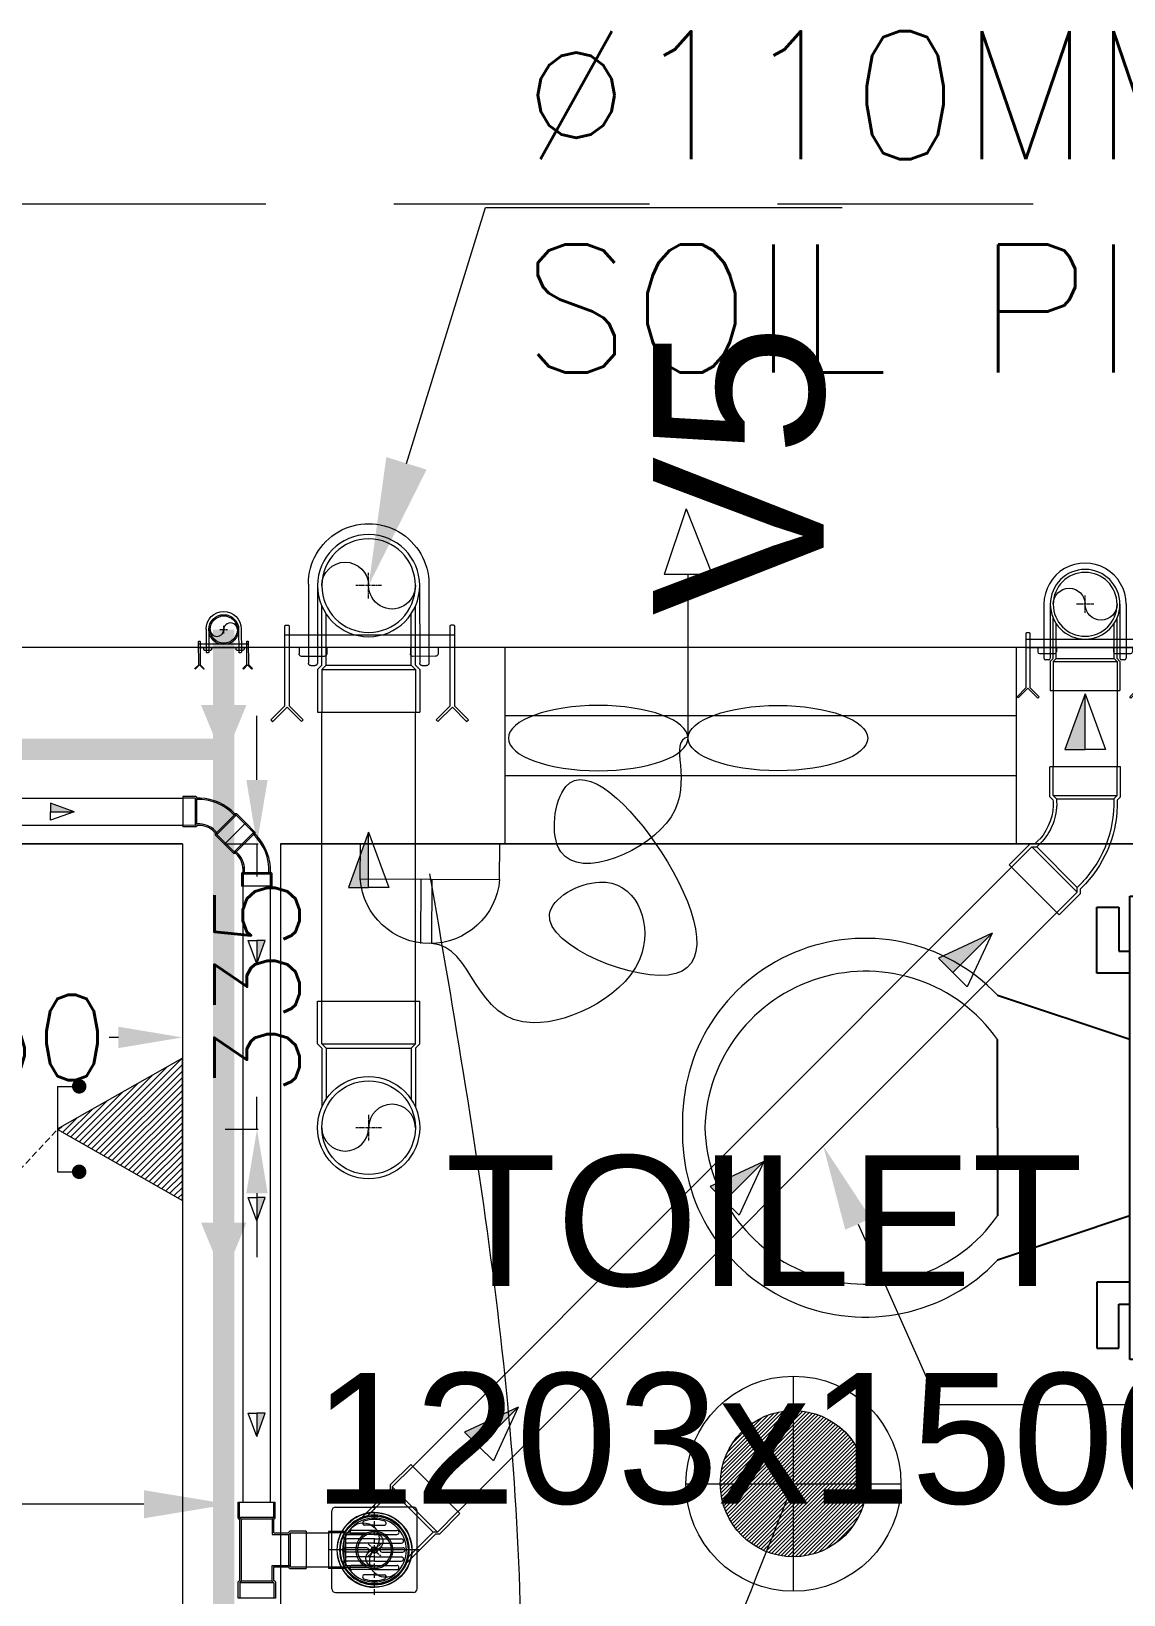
# Model space of a CAD drawing. Extents: x 3505867 to 4040009, y -660366 to -590408.
# Drawn here: x 3530514 to 3531795, y -597403 to -595571 of the extents above; entities that cross this region are included whole.
import ezdxf
from ezdxf import colors
from ezdxf.entities.mleader import LeaderData, LeaderLine
from ezdxf.math import Vec2, Vec3

# ---------------------------------------------------------------- set-up
doc = ezdxf.new("R2010")
doc.units = 0
doc.header["$LTSCALE"] = 6
doc.header["$MEASUREMENT"] = 0
for name, pattern in [('1', [0]), ('AI9-LType1', [1.875, 1.25, -0.625]), ('CENTER2', [1.125, 0.75, -0.125, 0.125, -0.125]), ('DASHED2', [0.375, 0.25, -0.125]), ('HIDDEN', [0.375, 0.25, -0.125])]:
    doc.linetypes.add(name, pattern=pattern)
doc.layers.get('0').update_dxf_attribs({"linetype": 'CONTINUOUS', "lineweight": 0})
doc.layers.get('Defpoints').update_dxf_attribs({"linetype": 'CONTINUOUS', "lineweight": 0})
for name, color, linetype, lineweight in [('22-FTfix', 8, 'CONTINUOUS', 0), ('Chajja', 7, 'CONTINUOUS', 0), ('DIM', 7, 'CONTINUOUS', 0), ('ELE- DBS', 1, 'CONTINUOUS', 0), ('ELE-12W LED', 1, 'CONTINUOUS', 0), ('ELE-CABLE TRAY', 31, 'CONTINUOUS', 0), ('ELE-EXHAUST FAN', 10, 'CONTINUOUS', 0), ('ELE-TEL POINT', 4, 'CONTINUOUS', 0), ('ELE. DB', 1, 'CONTINUOUS', 0), ('JOINERY', 7, 'CONTINUOUS', 0), ('LV.CC CEMARA', 66, 'CONTINUOUS', 0), ('PHE-SP', 1, 'CONTINUOUS', 0), ('phe-text', 1, 'CONTINUOUS', 0), ('PL- WASTE PIPE', 6, 'CONTINUOUS', 0), ('PL-CLAMP', 211, 'CONTINUOUS', 0), ('PL-RA WATER SUPPLY PIPE', 100, 'CONTINUOUS', 0), ('PL-SOFT  WATER SUPPLY PIPE', 162, 'CONTINUOUS', 0), ('PL-SOIL PIPE', 1, 'CONTINUOUS', 0), ('PL-WATER PIPE CLAMP', 6, 'CONTINUOUS', 0), ('PL-WATER PIPING', 1, 'CONTINUOUS', 0), ('WALL', 10, 'CONTINUOUS', 0), ('Window', 161, 'CONTINUOUS', 0)]:
    doc.layers.add(name, color=color, linetype=linetype, lineweight=lineweight)
doc.layers.add('CFT_LOOPING', color=7, linetype='1', lineweight=0, true_color=0xd6d600)
doc.layers.add('ELE-LIGHTING WIRING', color=7, linetype='CONTINUOUS', lineweight=0, true_color=0x63d7b6)
doc.styles.add('ARIAL', font='arial.ttf')
doc.styles.add('ROMANS', font='romans.shx')
doc.styles.get("Standard").update_dxf_attribs({"font": 'SIMPLEX'})
doc.dimstyles.new('AEPL1', dxfattribs={"dimtxt": 100, "dimasz": 75, "dimexe": 1.25, "dimexo": 50, "dimtad": 0, "dimdec": 0, "dimtxsty": 'ROMANS', "dimcen": 2.5, "dimclrd": 7, "dimclre": 7, "dimadec": 0, "dimazin": 0, "dimtfac": 1, "dimtdec": 0, "dimtmove": 0, "dimatfit": 3, "dimfxl": 1, "dimlwd": 0, "dimlwe": 0, "dimarcsym": 0})

# ---------------------------------------------------------------- blocks, each defined once
blk = doc.blocks.new('rhej')
at = {"color": 8, "lineweight": 25}
for p, q in [((310.4, 279.4), (310.4, -263.7)), ((517.3, 279.4), (310.4, 279.4)), ((517.3, 7.8), (517.3, 279.4)), ((271.6, 188.9), (271.6, 266.4)), ((271.6, 266.4), (297.5, 266.4)), ((297.5, 266.4), (297.5, 214.7)), ((465.6, 253.5), (362.2, 253.5)), ((336.3, 227.7), (336.3, 7.8)), ((491.5, 7.8), (491.5, 227.7)), ((297.5, 214.7), (310.4, 214.7)), ((310.4, 188.9), (271.6, 188.9)), ((310.4, 111.3), (155.3, 163)), ((155.3, 7.8), (155.3, 111.3)), ((155.3, 7.8), (155.3, -95.6)), ((336.3, -212), (336.3, 7.8)), ((491.5, 7.8), (491.5, -212)), ((517.3, -263.7), (517.3, 7.8)), ((310.4, -95.6), (155.3, -147.3)), ((271.6, -173.2), (271.6, -250.8)), ((310.4, -173.2), (271.6, -173.2)), ((297.5, -250.8), (297.5, -199.1)), ((297.5, -199.1), (310.4, -199.1)), ((465.6, -237.9), (362.2, -237.9)), ((271.6, -250.8), (297.5, -250.8)), ((310.4, -263.7), (517.3, -263.7))]:
    blk.add_line(p, q, dxfattribs=at)
at = {"color": 8, "extrusion": (0, 0, -1)}
for centre, major_axis, start_param, end_param in [((0, 15.7), (151.4, -151.4), 2.319632, 4.738539), ((358.9, 230.9), (-16.2, -16.2), 0.643501, 2.498091), ((468.8, 230.9), (16.2, -16.2), 3.785094, 5.639684), ((0.9, 2.3), (-133.6, -133.6), 0.814663, 3.31238), ((0, 0), (-151.4, -151.4), 4.686239, 7.105146), ((0.9, 13.4), (-133.6, -133.6), 4.541602, 7.039318), ((358.9, -215.2), (-16.2, -16.2), -0.927295, 0.927295), ((468.8, -215.2), (16.2, -16.2), 5.35589, 7.21048)]:
    blk.add_ellipse(centre, major_axis=major_axis, ratio=1, start_param=start_param, end_param=end_param, dxfattribs=at)
blk = doc.blocks.new('CIVIL IVF')
at = {"layer": 'Chajja', "color": 8, "linetype": 'HIDDEN', "ltscale": 200}
blk.add_line((-15555, 18165.2), (-10010, 18165.2), dxfattribs=at)
at = {"layer": 'WALL', "color": 8, "linetype": 'ByBlock'}
for p, q in [((-10010, 17645.2), (-15555, 17645.2)), ((-13102.8, 17415.2), (-15555, 17415.2)), ((-13102.8, 17415.2), (-13102.8, 15087.7)), ((-12987.8, 17415.2), (-12987.8, 15915.2))]:
    blk.add_line(p, q, dxfattribs=at)
at = {"layer": 'WALL', "color": 8, "lineweight": 0}
blk.add_line((-11784.8, 17415.2), (-12987.8, 17415.2), dxfattribs=at)
at = {"layer": 'WALL', "color": 8, "linetype": 'ByBlock'}
for points in [[(-16817.6, 17415.2), (-13102.8, 17415.2)], [(-12987.8, 17415.2), (-11784.8, 17415.2)]]:
    blk.add_lwpolyline(points, dxfattribs=at)
at = {"layer": 'Window', "color": 8, "linetype": 'Continuous'}
for points in [[(-12124.7, 17415.2), (-12124.7, 17645.2), (-12724.7, 17645.2), (-12724.7, 17415.2)], [(-12124.7, 17495.2), (-12124.7, 17565.2), (-12724.7, 17565.2), (-12724.7, 17495.2)]]:
    blk.add_lwpolyline(points, close=True, dxfattribs=at)
at = {"layer": 'WALL', "color": 8, "linetype": 'ByBlock', "xscale": -1, "rotation": 180}
blk.add_blockref('rhej', (-12302.2, 17090.3), dxfattribs=at)
at = {"layer": 'DIM', "color": 8, "insert": (-12420.6, 16844.8), "char_height": 153, "width": 1626.956, "attachment_point": 5, "style": 'ARIAL'}
blk.add_mtext('TOILET\\P1203x1500', dxfattribs=at)
at = {"layer": 'JOINERY', "color": 8, "style": 'ARIAL', "width": 1}
blk.add_text('V5', height=200, rotation=90, dxfattribs=at).set_placement((-12350.9, 17682.8))
blk = doc.blocks.new('*D461')
at = {"layer": 'Defpoints', "color": 0, "linetype": 'ByBlock', "transparency": 16777216}
for p in [(20271.8, 17180), (20702.2, 17180), (20702.2, 16953.1)]:
    blk.add_point(p, dxfattribs=at)
at = {"layer": 'ELE-CABLE TRAY', "color": 7, "linetype": 'ByBlock', "lineweight": 0, "transparency": 16777216}
for p, q in [((20271.8, 17130), (20271.8, 16951.8)), ((20702.2, 17130), (20702.2, 16951.8)), ((20346.8, 16953.1), (20357.8, 16953.1)), ((20627.2, 16953.1), (20616.2, 16953.1))]:
    blk.add_line(p, q, dxfattribs=at)
at = {"layer": 'ELE-CABLE TRAY', "color": 7, "linetype": 'ByBlock', "transparency": 16777216}
for points in [[(20346.8, 16965.6), (20346.8, 16940.6), (20271.8, 16953.1)], [(20627.2, 16940.6), (20627.2, 16965.6), (20702.2, 16953.1)]]:
    blk.add_solid(points, dxfattribs=at)
at = {"layer": 'ELE-CABLE TRAY', "color": 0, "linetype": 'ByBlock', "transparency": 16777216, "insert": (20487, 16953.1), "char_height": 100, "attachment_point": 5, "style": 'ROMANS'}
blk.add_mtext('430', dxfattribs=at)
blk = doc.blocks.new('clamp')
at = {"layer": 'PL-CLAMP'}
for p, q in [((156.2, 205.8), (161.2, 205.8)), ((163.2, 185.7), (163.2, 203.8)), ((105.4, 198.4), (168.6, 198.4)), ((105.4, 191.1), (168.6, 191.1)), ((170.6, 196.4), (170.6, 193.1)), ((156.2, 183.7), (161.2, 183.7)), ((156.2, 116.8), (161.2, 116.8)), ((163.2, 96.7), (163.2, 114.8)), ((105.4, 109.4), (168.6, 109.4)), ((105.4, 102), (168.6, 102)), ((170.6, 107.4), (170.6, 104)), ((156.2, 94.7), (161.2, 94.7))]:
    blk.add_line(p, q, dxfattribs=at)
for points in [[(138.4, 216.5, -0.414214), (139.4, 217.5), (203.1, 217.5), (214, 228.4), (215.4, 227), (203.9, 215.5), (215.3, 204), (213.9, 202.6), (203, 213.5), (139.4, 213.5, -0.414214), (138.4, 214.5), (138.4, 216.5)], [(138.4, 84.3, -0.414214), (139.4, 85.3), (203.1, 85.3), (214, 96.3), (215.4, 94.9), (203.9, 83.3), (215.3, 71.9), (213.9, 70.5), (203, 81.3), (139.4, 81.3, -0.414214), (138.4, 82.3), (138.4, 84.3)]]:
    blk.add_lwpolyline(points, format="xyb", dxfattribs=at)
for points in [[(146.2, 81.3), (146.2, 217.5)], [(156.2, 81.3), (156.2, 217.5)]]:
    blk.add_lwpolyline(points, dxfattribs=at)
for centre, radius, start, end in [((161.2, 203.8), 2, 0, 90), ((105.4, 150.2), 48.2, 90, 270), ((168.6, 196.4), 2, 0, 90), ((168.6, 193.1), 2, 270, 0), ((161.2, 185.7), 2, 270, 0), ((161.2, 114.8), 2, 0, 90), ((168.6, 107.4), 2, 0, 90), ((168.6, 104), 2, 270, 0), ((161.2, 96.7), 2, 270, 0)]:
    blk.add_arc(centre, radius, start, end, dxfattribs=at)
blk = doc.blocks.new('RISER UP 100')
at = {"color": 0, "linetype": 'Continuous'}
for p, q in [((-98.5, 60), (-148.5, 60)), ((-148.5, -60), (-148.5, 60)), ((-98.5, 60), (-93.5, 55)), ((-93.5, 55), (-24, 55)), ((-98.5, -60), (-93.5, -55)), ((-93.5, -55), (-24, -55)), ((-98.5, -60), (-148.5, -60))]:
    blk.add_line(p, q, dxfattribs=at)
at = {"color": 8, "linetype": 'Continuous', "lineweight": 0, "ltscale": 0.005}
for p, q in [((-98.5, 55), (-148.5, 55)), ((-98.5, -55), (-98.5, 55)), ((-98.5, 55), (-93.5, 50)), ((-93.5, -50), (-93.5, 50)), ((-93.5, 50), (-33.2, 50)), ((-98.5, -55), (-148.5, -55)), ((-98.5, -55), (-93.5, -50)), ((-93.5, -50), (-33.2, -50))]:
    blk.add_line(p, q, dxfattribs=at)
at = {"color": 8, "linetype": 'CENTER2', "lineweight": 0}
for p, q in [((-15, 0), (15, 0)), ((0, 15), (0, -15))]:
    blk.add_line(p, q, dxfattribs=at)
at = {"color": 0, "linetype": 'Continuous'}
blk.add_circle((0, 0), 60, dxfattribs=at)
at = {"color": 8, "linetype": 'Continuous', "lineweight": 0, "ltscale": 0.005}
blk.add_circle((0, 0), 55, dxfattribs=at)
at = {"color": 8, "linetype": 'Continuous', "lineweight": 0}
for centre, start, end in [((0, 27.5), 90, 270), ((0, -27.5), 270, 90)]:
    blk.add_arc(centre, 27.5, start, end, dxfattribs=at)
blk = doc.blocks.new('A$C0B1B3CFA')
at = {"layer": 'PHE-SP'}
h = blk.add_hatch(color=7, dxfattribs=at)
h.dxf.hatch_style = 1
h.paths.add_polyline_path([(-0.0495, 0.0226), (-0.0495, 0), (0.0124, 0)])
at = {"layer": 'PHE-SP', "color": 7}
for points in [[(-0.0495, 0), (0.0124, 0), (-0.0495, 0.0226), (-0.0495, 0)], [(-0.0495, 0), (0.0124, 0), (-0.0495, -0.0226), (-0.0495, 0)]]:
    blk.add_lwpolyline(points, dxfattribs=at)
blk = doc.blocks.new('Z$W@#3BD47561')
at = {"layer": 'PHE-SP', "xscale": 49.00933755098914, "yscale": 49.00933755098914, "zscale": 49.00933755098914, "rotation": 270}
blk.add_blockref('A$C0B1B3CFA', (0, 0), dxfattribs=at)
blk = doc.blocks.new('Z$W@#4AA511D8')
at = {"layer": 'phe-text', "linetype": 'ByBlock', "lineweight": -2, "ltscale": 0.5, "xscale": 0.0244727334018079, "yscale": 0.0244727334018079, "zscale": 0.0244727334018079, "rotation": 270}
blk.add_blockref('Z$W@#3BD47561', (0.0148, 0), dxfattribs=at)
blk = doc.blocks.new('A$C525867A1')
at = {"layer": '22-FTfix', "color": 1, "lineweight": 0}
for p, q in [((-3.7, 76.6), (-40.1, 40.1)), ((76.4, 3.7), (3.3, 76.6)), ((42, 42.1), (-42, -42.1)), ((-76.6, 3.5), (-40.1, 40.1)), ((-3.5, -76.4), (-76.6, -3.4)), ((76.4, -3.3), (39.9, -39.8)), ((3.4, -76.4), (39.9, -39.8))]:
    blk.add_line(p, q, dxfattribs=at)
at = {"layer": '22-FTfix', "color": 1, "linetype": 'AI9-LType1', "lineweight": 0}
blk.add_line((42, -41.9), (-42.2, 42.1), dxfattribs=at)
at = {"layer": '22-FTfix', "color": 3, "lineweight": 0}
for p, q in [((-23.3, 23.2), (-32.4, 14)), ((-23.3, 23.2), (-14.1, 32.4)), ((-18.4, 18.3), (2.7, 39.5)), ((-14.5, 14.5), (6.6, 35.7)), ((-10.4, 10.4), (15, 35.8)), ((-6.5, 6.5), (18.9, 32)), ((5.2, 9.3), (24.6, 28.7)), ((9.2, 5.2), (28.6, 24.6)), ((-18.4, 18.3), (-39.5, -2.8)), ((-10.4, 10.4), (-35.8, -15.1)), ((-14.5, 14.5), (-35.7, -6.6)), ((-6.5, 6.5), (-31.9, -18.9)), ((-1.9, 1.2), (-1.5, 1.5)), ((-1.4, 0.7), (-1.9, 1.2)), ((-1.2, 1.9), (-1.5, 1.5)), ((-0.7, 1.4), (-1.2, 1.9)), ((1.2, 1.9), (0.7, 1.4)), ((1.9, 1.2), (1.2, 1.9)), ((1.9, 1.2), (1.4, 0.7)), ((6.5, -6.5), (31.9, 18.9)), ((10.4, -10.4), (35.8, 15.1)), ((14.5, -14.5), (35.7, 6.6)), ((18.4, -18.3), (39.5, 2.8)), ((-9.2, -5.2), (-28.6, -24.6)), ((-5.2, -9.3), (-24.6, -28.7)), ((6.5, -6.5), (-18.9, -32)), ((10.4, -10.4), (-15, -35.8)), ((14.5, -14.5), (-6.6, -35.7)), ((18.4, -18.3), (-2.7, -39.5)), ((-1.9, -1.2), (-1.4, -0.7)), ((-1.2, -1.9), (-1.9, -1.2)), ((-1.2, -1.9), (-0.7, -1.4)), ((1.2, -1.9), (0.7, -1.4)), ((1.2, -1.9), (1.5, -1.5)), ((1.9, -1.2), (1.4, -0.7)), ((1.9, -1.2), (1.5, -1.5)), ((23.3, -23.2), (32.4, -14)), ((23.3, -23.2), (14.1, -32.4))]:
    blk.add_line(p, q, dxfattribs=at)
at = {"layer": '22-FTfix', "color": 1, "lineweight": 0}
blk.add_circle((-0.1, 0.1), 49.4, dxfattribs=at)
at = {"layer": '22-FTfix', "color": 3, "lineweight": 0}
for centre, radius in [((0, 0), 45.2), ((-0.1, -0.1), 44.9), ((0, 0), 4.18), ((0, 0), 3.93)]:
    blk.add_circle(centre, radius, dxfattribs=at)
at = {"layer": '22-FTfix', "color": 1, "lineweight": 0}
for points in [[(3.3, 76.6), (1.4, 78.5), (-1.8, 78.5), (-3.7, 76.6)], [(-76.6, 3.5), (-78.5, 1.6), (-78.5, -1.5), (-76.6, -3.4)], [(76.4, -3.3), (78.3, -1.4), (78.3, 1.8), (76.4, 3.7)], [(-3.5, -76.4), (-1.6, -78.3), (1.5, -78.3), (3.4, -76.4)]]:
    blk.add_open_spline(points, degree=3, dxfattribs=at)
for points in [[(-35.3, 35.2), (-15.9, 54.6), (15.5, 54.6), (35, 35.3), (54.4, 15.9), (54.4, -15.6), (35, -35)], [(-35.3, 35.2), (-54.6, 15.8), (-54.6, -15.7), (-35.2, -35), (-15.8, -54.4), (15.7, -54.4), (35, -35)]]:
    blk.add_open_spline(points, degree=3, knots=[0, 0, 0, 0, 1, 1, 1, 2, 2, 2, 2], dxfattribs=at)
at = {"layer": '22-FTfix', "color": 3, "lineweight": 0}
for points in [[(-28.7, 28.6), (-32, 25.3), (-34.8, 21.4), (-36.8, 17.1)], [(-17.2, 36.7), (-21.4, 34.7), (-25.3, 32), (-28.7, 28.6)], [(-1.4, -0.7), (-1, -0.3), (-1, 0.3), (-1.4, 0.7)], [(-0.7, 1.4), (-0.3, 1), (0.3, 1), (0.7, 1.4)], [(1.4, 0.7), (1, 0.3), (1, -0.3), (1.4, -0.7)], [(0.7, -1.4), (0.3, -1), (-0.3, -1), (-0.7, -1.4)], [(28.7, -28.6), (32, -25.3), (34.8, -21.4), (36.8, -17.1)], [(17.2, -36.7), (21.4, -34.7), (25.3, -32), (28.7, -28.6)]]:
    blk.add_open_spline(points, degree=3, dxfattribs=at)
for points in [[(-14.1, 32.4), (-13, 33.4), (-13, 35.2), (-14.1, 36.2), (-14.9, 37), (-16.1, 37.2), (-17.2, 36.7)], [(6.6, 35.7), (7.6, 36.7), (7.6, 38.5), (6.6, 39.5), (5.5, 40.6), (3.8, 40.6), (2.7, 39.5)], [(18.9, 32), (19.9, 33), (19.9, 34.8), (18.9, 35.8), (17.8, 36.9), (16.1, 36.9), (15, 35.8)], [(28.6, 24.6), (29.7, 25.7), (29.7, 27.6), (28.6, 28.7), (27.5, 29.8), (25.7, 29.8), (24.6, 28.7)], [(-36.8, 17.1), (-37.4, 15.7), (-36.8, 14.1), (-35.5, 13.5), (-34.4, 13), (-33.2, 13.2), (-32.4, 14)], [(5.2, 9.3), (4.1, 8.1), (4.1, 6.3), (5.2, 5.2), (6.3, 4.1), (8.1, 4.1), (9.2, 5.2)], [(35.8, 15.1), (36.8, 16.2), (36.8, 17.9), (35.8, 18.9), (34.7, 20), (33, 20), (31.9, 18.9)], [(39.5, 2.8), (40.6, 3.9), (40.5, 5.6), (39.5, 6.6), (38.4, 7.7), (36.7, 7.7), (35.7, 6.6)], [(-39.5, -2.8), (-40.6, -3.9), (-40.5, -5.6), (-39.5, -6.6), (-38.4, -7.7), (-36.7, -7.7), (-35.7, -6.6)], [(-35.8, -15.1), (-36.8, -16.2), (-36.8, -17.9), (-35.8, -18.9), (-34.7, -20), (-33, -20), (-31.9, -18.9)], [(-5.2, -9.3), (-4.1, -8.1), (-4.1, -6.3), (-5.2, -5.2), (-6.3, -4.1), (-8.1, -4.1), (-9.2, -5.2)], [(36.8, -17.1), (37.4, -15.7), (36.8, -14.1), (35.5, -13.5), (34.4, -13), (33.2, -13.2), (32.4, -14)], [(-28.6, -24.6), (-29.7, -25.7), (-29.7, -27.6), (-28.6, -28.7), (-27.5, -29.8), (-25.7, -29.8), (-24.6, -28.7)], [(-18.9, -32), (-19.9, -33), (-19.9, -34.8), (-18.9, -35.8), (-17.8, -36.9), (-16.1, -36.9), (-15, -35.8)], [(-6.6, -35.7), (-7.6, -36.7), (-7.6, -38.4), (-6.6, -39.5), (-5.5, -40.6), (-3.8, -40.6), (-2.7, -39.5)], [(14.1, -32.4), (13, -33.4), (13, -35.1), (14.1, -36.2), (14.9, -37), (16.1, -37.2), (17.2, -36.7)]]:
    blk.add_open_spline(points, degree=3, knots=[0, 0, 0, 0, 1, 1, 1, 2, 2, 2, 2], dxfattribs=at)
blk = doc.blocks.new('G$C6D3250BF')
at = {"layer": 'PL- WASTE PIPE', "linetype": 'ByBlock', "ltscale": 5, "xscale": -0.08841918452952499, "yscale": 0.08841918454157253, "zscale": 0.08841918448567115, "rotation": 225.0593839872961}
blk.add_blockref('A$C525867A1', (0, 0), dxfattribs=at)
blk = doc.blocks.new('100 ELBOW')
at = {"color": 0, "linetype": 'Continuous'}
for p, q in [((72.2, 60.9), (66.6, 55.2)), ((72.2, 60.9), (123.7, 60.9)), ((123.7, 60.9), (123.7, -60.9)), ((-77.3, 0.5), (-85.9, -8)), ((-94.1, -8), (-130.6, -44.4)), ((-94.1, -8), (-85.9, -8)), ((-130.6, -44.4), (-44.4, -130.6)), ((-0.4, -78.2), (-8, -85.8)), ((72.2, -60.9), (66.4, -55.1)), ((72.2, -60.9), (123.7, -60.9)), ((-8, -94.1), (-44.4, -130.6)), ((-8, -94.1), (-8, -85.8))]:
    blk.add_line(p, q, dxfattribs=at)
at = {"color": 8, "linetype": 'Continuous', "lineweight": 0, "ltscale": 0.005}
for p, q in [((74.6, 55), (68.9, 49.3)), ((74.6, -55), (74.6, 55)), ((74.6, 55), (123.7, 55)), ((68.7, -49.1), (68.7, 49.1)), ((-91.7, -13.9), (-126.4, -48.6)), ((-91.7, -13.9), (-13.9, -91.7)), ((-91.7, -13.9), (-83.3, -13.9)), ((-83.4, -13.9), (-13.9, -83.3)), ((74.6, -55), (68.9, -49.3)), ((-4.5, -73.9), (-13.9, -83.3)), ((74.6, -55), (123.7, -55)), ((-13.9, -91.7), (-48.6, -126.4)), ((-13.9, -91.7), (-13.9, -83.3))]:
    blk.add_line(p, q, dxfattribs=at)
at = {"color": 8, "linetype": 'Continuous', "ltscale": 0.005}
blk.add_line((-72.3, -2.8), (-73.3, -3.7), dxfattribs=at)
at = {"color": 0, "linetype": 'Continuous'}
for centre, radius, start, end in [((61.6, -148.2), 203.5, 88.5977, 133.0508), ((60.9, -147.1), 92.3, 86.6643, 131.6643)]:
    blk.add_arc(centre, radius, start, end, dxfattribs=at)
at = {"color": 8, "linetype": 'Continuous', "lineweight": 0, "ltscale": 0.005}
for centre, radius, start, end in [((61.5, -148.1), 197.5, 87.8618, 137.18), ((60.9, -147.1), 98.2, 85.3383, 131.766)]:
    blk.add_arc(centre, radius, start, end, dxfattribs=at)
blk = doc.blocks.new('WATER PIPE CLAMP')
at = {"layer": 'PL-CLAMP'}
for p, q in [((-61.4, 87.2), (-62.5, 86.1)), ((-62.5, 86.1), (-54, 77.6)), ((-52.5, 78.2), (-61.4, 87.2)), ((-54, 77.6), (-54, 27.7)), ((-43.4, 87.3), (-52.5, 78.2)), ((-50.9, 77.6), (-42.3, 86.2)), ((-50.9, 27.7), (-50.9, 77.6)), ((-42.3, 86.2), (-43.4, 87.3)), ((42.1, 87.2), (41, 86.1)), ((41, 86.1), (49.5, 77.6)), ((51.1, 78.3), (42.1, 87.2)), ((49.5, 77.6), (49.6, 27.8)), ((60.2, 87.4), (51.1, 78.3)), ((52.7, 77.6), (61.3, 86.2)), ((52.7, 27.8), (52.7, 77.6)), ((61.3, 86.2), (60.2, 87.4)), ((-54, 40.9), (52.7, 41)), ((-43.6, 40.9), (-43.6, 44.8)), ((-42, 46.4), (-27.8, 46.4)), ((-37.8, 1.1), (-37.8, 50.6)), ((-33.6, 52.2), (-36.2, 52.2)), ((-32, 1.1), (-32, 50.6)), ((-26.2, 40.9), (-26.3, 44.8)), ((26.2, 41), (26.2, 44.8)), ((27.8, 46.4), (41.9, 46.4)), ((32, 1.1), (32, 50.6)), ((36.2, 52.2), (33.5, 52.2)), ((37.8, 1.1), (37.7, 50.6)), ((43.5, 41), (43.5, 44.8)), ((-54, 33.1), (52.7, 33.1)), ((-53.2, 27), (-51.7, 27)), ((50.3, 27), (51.9, 27))]:
    blk.add_line(p, q, dxfattribs=at)
for centre, radius, start, end in [((-42, 44.8), 1.57, 90.025, 180.025), ((-36.2, 50.6), 1.57, 90.025, 180.025), ((-33.6, 50.6), 1.57, 0.025, 90.025), ((-27.8, 44.8), 1.57, 0.025, 90.025), ((27.8, 44.8), 1.57, 90.025, 180.025), ((33.5, 50.6), 1.57, 90.025, 180.025), ((36.2, 50.6), 1.57, 0.025, 90.025), ((41.9, 44.8), 1.57, 0.025, 90.025), ((-53.2, 27.7), 0.784, 180.024, 270.024), ((-51.7, 27.7), 0.784, 270.024, 0.024), ((0, 1.1), 37.8, 180.025, 0.025), ((50.3, 27.8), 0.784, 180.024, 270.024), ((51.9, 27.8), 0.784, 270.024, 0.024)]:
    blk.add_arc(centre, radius, start, end, dxfattribs=at)
blk = doc.blocks.new('1234WE12')
at = {"layer": 'PL-SOFT  WATER SUPPLY PIPE', "color": 8, "linetype": 'CENTER2', "lineweight": 0}
for p, q in [((4.4, 0), (-4.4, 0)), ((0, 4.4), (0, -4.3))]:
    blk.add_line(p, q, dxfattribs=at)
at = {"layer": 'PL-SOFT  WATER SUPPLY PIPE', "color": 3, "linetype": 'Continuous'}
blk.add_circle((0, 0), 17.5, dxfattribs=at)
at = {"layer": 'PL-SOFT  WATER SUPPLY PIPE', "color": 8, "linetype": 'Continuous', "lineweight": 0, "ltscale": 0.005}
blk.add_circle((0, 0), 16, dxfattribs=at)
at = {"layer": 'PL-SOFT  WATER SUPPLY PIPE', "color": 8, "linetype": 'Continuous', "lineweight": 0}
for centre, start, end in [((-8, 0), 180.1383, 0.1383), ((8, 0), 0.1383, 180.1383)]:
    blk.add_arc(centre, 8, start, end, dxfattribs=at)
blk = doc.blocks.new('waste pipe')
at = {"color": 8, "linetype": 'Continuous', "lineweight": 0, "ltscale": 0.005}
for p, q in [((350735.38, 98259), (350735.38, 98260.37)), ((350738.38, 98259.01), (350738.38, 98260.37)), ((350738.38, 98259.01), (350735.38, 98259)), ((350735.38, 98259), (350735.52, 98258.87)), ((350738.38, 98259.01), (350738.25, 98258.87)), ((350738.25, 98258.87), (350735.52, 98258.87)), ((350735.53, 98257.4), (350735.52, 98258.87)), ((350738.25, 98257.4), (350738.25, 98258.87)), ((350734.03, 98257.53), (350732.67, 98257.53)), ((350734.03, 98257.53), (350734.17, 98257.4)), ((350734.03, 98257.53), (350734.03, 98254.53)), ((350734.17, 98257.4), (350735.53, 98257.4)), ((350734.17, 98257.4), (350734.17, 98254.67)), ((350739.62, 98257.4), (350738.25, 98257.4)), ((350739.76, 98257.54), (350739.62, 98257.4)), ((350739.62, 98257.4), (350739.62, 98254.68)), ((350739.76, 98257.54), (350739.76, 98254.54)), ((350739.76, 98257.54), (350741.12, 98257.54)), ((350734.03, 98254.53), (350732.67, 98254.53)), ((350734.03, 98254.53), (350734.17, 98254.67)), ((350734.17, 98254.67), (350739.62, 98254.68)), ((350739.76, 98254.54), (350739.62, 98254.68)), ((350739.76, 98254.54), (350741.12, 98254.54))]:
    blk.add_line(p, q, dxfattribs=at)
at = {"layer": 'PL- WASTE PIPE', "color": 4, "linetype": 'ByBlock', "ltscale": 5}
for p, q in [((350735.24, 98260.37), (350738.52, 98260.37)), ((350735.24, 98260.37), (350735.24, 98258.95)), ((350738.52, 98258.95), (350738.52, 98260.37)), ((350735.24, 98258.95), (350735.39, 98258.81)), ((350738.52, 98258.95), (350738.38, 98258.82)), ((350732.67, 98254.4), (350732.67, 98257.67)), ((350734.09, 98257.67), (350732.67, 98257.67)), ((350734.09, 98257.67), (350734.22, 98257.53)), ((350735.39, 98257.53), (350735.39, 98258.81)), ((350738.38, 98257.54), (350738.38, 98258.82)), ((350739.7, 98257.68), (350739.56, 98257.54)), ((350739.7, 98257.68), (350741.12, 98257.68)), ((350741.12, 98257.68), (350741.12, 98254.41)), ((350735.39, 98257.53), (350734.22, 98257.53)), ((350739.56, 98257.54), (350738.38, 98257.54)), ((350734.09, 98254.4), (350732.67, 98254.4)), ((350734.09, 98254.4), (350734.23, 98254.53)), ((350734.23, 98254.53), (350739.58, 98254.53)), ((350739.7, 98254.41), (350739.58, 98254.53)), ((350741.12, 98254.41), (350739.7, 98254.41))]:
    blk.add_line(p, q, dxfattribs=at)
blk = doc.blocks.new('18W LED')
at = {"layer": 'ELE-12W LED'}
h = blk.add_hatch(dxfattribs=at)
h.set_pattern_fill('ANSI31', color=252)
h.set_pattern_definition([(45, (-1135553.9097, 459369.4158), (-2.24506403, 2.24506403), [])])
edge = h.paths.add_edge_path()
edge.add_arc((0, 0), 85.7, 0, 360)
at = {"layer": 'ELE-12W LED', "color": 1}
for p, q in [((0, -126.1), (0, 126.1)), ((-126.1, 0), (126.1, 0))]:
    blk.add_line(p, q, dxfattribs=at)
for radius in [126.1, 85.7]:
    blk.add_circle((0, 0), radius, dxfattribs=at)
blk = doc.blocks.new('A$C44D17E71')
at = {"layer": 'ELE-EXHAUST FAN', "color": 1}
for p, q in [((-13.296, 0.716), (-9.753, 2.1)), ((-9.753, 2.1), (-9.753, -0.481)), ((-13.296, 0.716), (-9.753, -0.481)), ((-0.973, 0.81), (-9.753, 0.81)), ((6.625, -9.319), (4.708, -9.311)), ((4.708, -9.311), (4.708, -16.798)), ((6.592, -16.806), (6.625, -9.319)), ((6.609, -12.955), (10.067, -12.97)), ((6.606, -13.552), (10.064, -13.567)), ((6.592, -16.806), (4.708, -16.797))]:
    blk.add_line(p, q, dxfattribs=at)
blk.add_ellipse((-0.973, 5.637), major_axis=(0, -4.827), ratio=0.36355, dxfattribs=at)
at = {"layer": 'ELE-EXHAUST FAN', "color": 1, "extrusion": (0, 0, -1)}
blk.add_ellipse((-0.973, -4.018), major_axis=(0, 4.827), ratio=0.36355, dxfattribs=at)
blk.add_ellipse((6.311, -13.061), major_axis=(0.016, 3.755), ratio=1, start_param=0.079283, end_param=3.06231, dxfattribs=at)
at = {"layer": 'ELE-EXHAUST FAN', "color": 1}
blk.add_open_spline([(-1.04, 0.813), (-0.794, -0.296), (3.444, 2.503), (7.594, -7.044), (-0.962, -5.977), (5.22, 0.406), (14.269, 3.094), (9.161, -9.394), (5.432, -2.529), (11.727, 0.024), (16.824, -10.789), (10.138, -10.706), (10.065, -12.97)], degree=3, knots=[0, 0, 0, 0, 6.261699, 12.352893, 15.787239, 21.858742, 28.752755, 35.678217, 39.225495, 45.354107, 53.693878, 67.421453, 67.421453, 67.421453, 67.421453], dxfattribs=at)
blk = doc.blocks.new('WETRWER')
at = {"layer": 'ELE-LIGHTING WIRING', "linetype": 'ByBlock'}
blk.add_arc((-45630.5, 32232), 42460.6, 337.04968, 338.49286, dxfattribs=at)
for points in [[(-6530.9, 15675.2), (-6446.3, 16387.1), (-6552.5, 17380.2)], [(-6602.8, 15400.7), (-7246.8, 16019.9), (-8068.9, 16815.2, 0)]]:
    blk.add_spline(points, degree=3, dxfattribs=at)
at = {"layer": 'ELE-12W LED', "color": 6}
blk.add_blockref('18W LED', (-6126.3, 16665.2), dxfattribs=at)
at = {"layer": 'ELE-EXHAUST FAN', "xscale": 21.82094173196808, "yscale": 21.82094173196808, "zscale": 21.82094173196808, "rotation": 270}
blk.add_blockref('A$C44D17E71', (-6267.5, 17517.9), dxfattribs=at)
blk = doc.blocks.new('tel')
at = {"layer": 'ELE-TEL POINT', "ltscale": 30}
h = blk.add_hatch(dxfattribs=at)
h.set_pattern_fill('ANSI31', color=4, scale=19.025387, style=0)
h.set_pattern_definition([(45, (-98.626, 0.184), (-42.7132, 42.7132), [])])
h.paths.add_polyline_path([(-99, 0), (840, 1654), (1778, -3)])
at = {"layer": 'ELE-TEL POINT', "color": 4, "ltscale": 30}
for p, q in [((-99, 0), (840, 1654)), ((840, 1654), (1778, -3)), ((1778, -3), (-99, 0))]:
    blk.add_line(p, q, dxfattribs=at)
at = {"layer": 'ELE-TEL POINT', "color": 4, "ltscale": 12}
for p, q in [((276, 1648), (275, 1398)), ((1404, 1646), (1403, 1396))]:
    blk.add_line(p, q, dxfattribs=at)
at = {"layer": 'ELE-TEL POINT', "color": 4, "linetype": 'Continuous', "ltscale": 12}
blk.add_line((276, 1648), (1404, 1646), dxfattribs=at)
at = {"layer": 'ELE-TEL POINT', "color": 4, "ltscale": 30, "const_width": 95.1}
for points in [[(227, 1363, 1), (323, 1363, 1)], [(1355, 1361, 1), (1451, 1361, 1)]]:
    blk.add_lwpolyline(points, format="xyb", close=True, dxfattribs=at)
blk = doc.blocks.new('*D303')
at = {"layer": 'Defpoints', "color": 0, "linetype": 'ByBlock', "transparency": 16777216}
for p in [(-6842.8, 17415.2), (-6755.3, 17415.2), (-6842.8, 17080.6)]:
    blk.add_point(p, dxfattribs=at)
at = {"layer": 'ELE-CABLE TRAY', "color": 7, "linetype": 'ByBlock', "lineweight": 0, "transparency": 16777216}
for p, q in [((-6755.3, 17490.2), (-6755.3, 17565.2)), ((-6792.8, 17415.2), (-6754, 17415.2)), ((-6755.3, 17415.2), (-6755.3, 17377.1)), ((-6755.3, 17080.6), (-6755.3, 17118.7)), ((-6792.8, 17080.6), (-6754, 17080.6)), ((-6755.3, 17005.6), (-6755.3, 16930.6))]:
    blk.add_line(p, q, dxfattribs=at)
at = {"layer": 'ELE-CABLE TRAY', "color": 7, "linetype": 'ByBlock', "transparency": 16777216}
for points in [[(-6767.8, 17490.2), (-6742.8, 17490.2), (-6755.3, 17415.2)], [(-6742.8, 17005.6), (-6767.8, 17005.6), (-6755.3, 17080.6)]]:
    blk.add_solid(points, dxfattribs=at)
at = {"layer": 'ELE-CABLE TRAY', "color": 0, "linetype": 'ByBlock', "transparency": 16777216, "insert": (-6755.3, 17247.9), "char_height": 100, "attachment_point": 5, "rotation": 90, "style": 'ROMANS'}
blk.add_mtext('335', dxfattribs=at)
blk = doc.blocks.new('SFDS')
at = {"layer": 'ELE-CABLE TRAY', "color": 0, "linetype": 'ByBlock'}
dim = blk.add_linear_dim(base=(20702.2, 16953.1), p1=(20271.8, 17180), p2=(20702.2, 17180), dimstyle='AEPL1', dxfattribs=at)
dim.commit()
dim.dimension.update_dxf_attribs({"geometry": '*D461', "text_midpoint": (20487, 16953.1)})
blk = doc.blocks.new('ETWER')
at = {"layer": 'PL- WASTE PIPE', "linetype": 'ByBlock', "lineweight": 0, "ltscale": 5}
for p, q in [((21723.4, 17359.7), (21723.4, 17270.1)), ((21798.4, 17359.7), (21798.4, 17270.1)), ((20972.3, 16450.3), (21674.6, 17152.6)), ((21025.3, 16397.2), (21727.7, 17099.6))]:
    blk.add_line(p, q, dxfattribs=at)
at = {"layer": 'PL- WASTE PIPE', "color": 4, "linetype": 'ByBlock', "lineweight": 0, "ltscale": 5}
for p, q in [((18391.8, 17233.7), (20702.8, 17233.7)), ((18391.6, 17201.7), (20702.7, 17201.7)), ((20773.4, 16408.5), (20773.4, 17152.6)), ((20805.4, 16408.5), (20805.4, 17152.5)), ((20847.2, 16372.4), (20873.4, 16372.3)), ((20847.2, 16332.4), (20873.4, 16332.5))]:
    blk.add_line(p, q, dxfattribs=at)
at = {"layer": 'PL-SOFT  WATER SUPPLY PIPE', "color": 3, "const_width": 25}
blk.add_lwpolyline([(20750.7, 17431.1), (20750.7, 15887.1)], dxfattribs=at)
at = {"layer": 'PL-SOFT  WATER SUPPLY PIPE', "color": 3}
blk.add_lwpolyline([(20750.7, 17290.9, 25, 25, 0), (18300, 17290.9, 25, 25, 0), (18300, 17155, 25, 25, 0), (17450, 17155, 25, 25, 0), (17450, 17290.9, 25, 25, 0), (15470.1, 17290.9, 25, 25, 0), (15470.1, 16684.1, 0, 0, 0)], format="xyseb", dxfattribs=at)
at = {"layer": 'PL-SOIL PIPE', "linetype": 'ByBlock', "lineweight": 0}
for p, q in [((20865.7, 16995.5), (20865.7, 17334.5)), ((20975.7, 16995.5), (20975.7, 17334.5))]:
    blk.add_line(p, q, dxfattribs=at)
at = {"layer": 'PL-WATER PIPING', "color": 61}
for points in [[(20750.7, 17342.8, 53.3, 0, 0), (20750.7, 17278, 0, 0, 0)], [(20750.7, 16736.1, 53.3, 0, 0), (20750.7, 16671.3, 0, 0, 0)]]:
    blk.add_lwpolyline(points, format="xyseb", dxfattribs=at)
at = {"layer": 'PL- WASTE PIPE', "linetype": 'ByBlock', "ltscale": 5}
for name, p, xscale, yscale, zscale, rotation in [('RISER UP 100', (21760.8, 17460.8), -0.6804665603485837, 0.6804665603485837, 0.6804665595408722, 269.9999999999997), ('100 ELBOW', (21760.8, 17185.8), -0.6818181811568929, 0.6818181824598778, 0.6818181817632315, 269.9999999999997), ('RISER UP 100', (20927.4, 16352.3), -0.6804665603485838, 0.6804665603485838, 0.6804665595408722, 44.99999999999985)]:
    blk.add_blockref(name, p, dxfattribs=dict(at, xscale=xscale, yscale=yscale, zscale=zscale, rotation=rotation))
at = {"layer": 'PL- WASTE PIPE', "color": 4, "linetype": 'ByBlock', "ltscale": 5}
for name, p, xscale, yscale, zscale, rotation in [('100 ELBOW', (20738.8, 17217.6), 0.2909090903557476, 0.2909090903557476, 0.2909090903557476, 314.8159451268402), ('100 ELBOW', (20789.5, 17166.5), 0.2909090903557477, 0.2909090903557477, 0.2909090903557477, 269.8159451268402), ('waste pipe', (-1289292.9, 4692850.6), 13.33335183674913, 13.33335183674913, 13.33335183674913, 270), ('RISER UP 100', (20927.4, 16352.3), -0.3637807491883915, 0.3637807491883917, 0.3637807487565851, 180.0083907360717)]:
    blk.add_blockref(name, p, dxfattribs=dict(at, xscale=xscale, yscale=yscale, zscale=zscale, rotation=rotation))
at = {"layer": 'PL- WASTE PIPE', "xscale": -10.00000000046566, "yscale": 10.00000000046566, "zscale": 10.00000000046566, "rotation": 180}
blk.add_blockref('G$C6D3250BF', (20927.4, 16352.3), dxfattribs=at)
at = {"layer": 'PL-CLAMP', "linetype": 'ByBlock'}
for p, xscale, yscale, zscale, rotation in [((21140.8, 17639.2), -1.466554736686121, 1.46655473668612, 1.466554735929871, 90.02499690717077), ((21610.6, 17566.3), 0.9999250758013818, 0.9999250758013818, 0.9999250752857497, 269.9750030928284)]:
    blk.add_blockref('clamp', p, dxfattribs=dict(at, xscale=xscale, yscale=yscale, zscale=zscale, rotation=rotation))
at = {"layer": 'PL-SOFT  WATER SUPPLY PIPE', "color": 2, "ltscale": 500, "rotation": 180}
blk.add_blockref('1234WE12', (20750.7, 17431.1), dxfattribs=at)
at = {"layer": 'PL-SOIL PIPE', "color": 1, "linetype": 'Continuous'}
for name, p, xscale, yscale, zscale, rotation in [('RISER UP 100', (20920.6, 17482.7), -0.9980176218446795, 0.9980176218446792, 0.998017621844679, 269.9999999999571), ('Z$W@#4AA511D8', (21760.7, 17355.6), 876.8658294741393, 876.8658294741393, 876.8658294741393, 270.1299954999209), ('Z$W@#4AA511D8', (20575.1, 17217.7), 368.8935589147082, 368.8935589147082, 368.8935589147082, 179.9999977847701), ('Z$W@#4AA511D8', (20920.5, 17193.8), 876.8658294741394, 876.8658294741394, 876.8658294741394, 270.129995499921), ('Z$W@#4AA511D8', (21651.7, 17075.4), 876.8658294741394, 876.8658294741394, 876.8658294741394, 225.1299954999209), ('Z$W@#4AA511D8', (20789.4, 17039.5), 368.8935589147082, 368.8935589147082, 368.8935589147082, 89.99999778477004), ('RISER UP 100', (20920.6, 16847.3), 0.9980176218446795, 0.9980176218446795, 0.9980176218446795, 270), ('Z$W@#4AA511D8', (21384, 16807.7), 876.8658294741394, 876.8658294741394, 876.8658294741394, 225.1299954999209), ('Z$W@#4AA511D8', (20789.4, 16738), 368.8935589147082, 368.8935589147082, 368.8935589147082, 89.99999778477004), ('Z$W@#4AA511D8', (21095.9, 16519.6), 876.8658294741394, 876.8658294741394, 876.8658294741394, 225.1299954999209), ('Z$W@#4AA511D8', (20789.4, 16485.5), 368.8935589147082, 368.8935589147082, 368.8935589147082, 89.99999778477004)]:
    blk.add_blockref(name, p, dxfattribs=dict(at, xscale=xscale, yscale=yscale, zscale=zscale, rotation=rotation))
at = {"layer": 'PL-WATER PIPE CLAMP', "ltscale": 5, "xscale": -0.5454630040780015, "yscale": 0.5454630040780015, "zscale": 0.5454630040780017, "rotation": 180.1633275206256}
blk.add_blockref('WATER PIPE CLAMP', (20750.7, 17432.4), dxfattribs=at)
at = {"layer": 'PL-SOIL PIPE', "color": 1, "linetype": 'Continuous', "lineweight": 0, "insert": (21099.7, 18132.5), "char_height": 150, "width": 1574.478, "attachment_point": 1}
blk.add_mtext('%%c110MM \\PSOIL PIPE', dxfattribs=at)
at = {"layer": 'PL- WASTE PIPE', "linetype": 'ByBlock', "lineweight": 0, "ltscale": 5}
ml = blk.add_multileader_mtext('Standard', dxfattribs=at)
ml.set_content(' ', color=256)
ml.set_leader_properties()
ml.build(insert=Vec2(0, 0))
ml.multileader.update_dxf_attribs({"text_right_attachment_type": 6, "dogleg_length": 265, "arrow_head_size": 100})
ctx = ml.context
ctx.base_point, ctx.char_height, ctx.arrow_head_size, ctx.landing_gap_size, ctx.plane_origin = Vec3(21853.9, 16522.8), 100, 100, 50, Vec3(21379.3, 16142.8)
ctx.right_attachment = 6
notes = []
notes.append((ctx, [(0, (1, 1, 0), (21588.9, 16522.8), (1, 0), 265, [(0, [(21453.8, 16825.7)], 0, [])])]))
ctx.mtext.insert, ctx.mtext.flow_direction = Vec3(21903.9, 16582.8), 5
at = {"layer": 'PL-RA WATER SUPPLY PIPE', "ltscale": 0.01}
ml = blk.add_multileader_mtext('Standard', dxfattribs=at)
ml.set_content(' ', color=256)
ml.set_leader_properties()
ml.build(insert=Vec2(0, 0))
ml.multileader.update_dxf_attribs({"text_right_attachment_type": 6, "dogleg_length": 481.5, "arrow_head_size": 100})
ctx = ml.context
ctx.base_point, ctx.char_height, ctx.arrow_head_size, ctx.landing_gap_size, ctx.plane_origin, ctx.plane_x_axis = Vec3(19730.2, 16465.9), 100, 100, 50, Vec3(20965.3, 16405.9), Vec3(-1, 0)
ctx.right_attachment = 6
notes.append((ctx, [(0, (1, 1, 0), (20311.8, 16405.9), (-1, 0), 481.5, [(0, [(20757.1, 16405.9)], 0, [])])]))
ctx.mtext.insert, ctx.mtext.flow_direction = Vec3(19780.2, 16525.9), 5
at = {"layer": 'PL-SOIL PIPE', "color": 1, "linetype": 'Continuous'}
ml = blk.add_multileader_mtext('Standard', dxfattribs=at)
ml.set_content('', color=1)
ml.set_leader_properties()
ml.build(insert=Vec2(0, 0))
ml.multileader.update_dxf_attribs({"text_right_attachment_type": 6, "dogleg_length": 418.4, "arrow_head_size": 150})
ctx = ml.context
ctx.base_point, ctx.arrow_head_size, ctx.plane_origin, ctx.plane_x_axis = Vec3(21475.9, 17925.7), 150, Vec3(21059.9, 17925.7), Vec3(-1, 0)
ctx.right_attachment, ctx.text_align_type = 6, 2
notes.append((ctx, [(0, (1, 1, 0), (21057.5, 17925.7), (1, 0), 418.4, [(0, [(20920.6, 17482.7)], 0, [])])]))
ctx.mtext.insert, ctx.mtext.width, ctx.mtext.alignment = Vec3(21477.9, 17925.7), 248.491, 3
for ctx, leaders in notes:
    for number, flags, end, landing, length, lines in leaders:
        leader = LeaderData()
        leader.index, (leader.has_last_leader_line, leader.has_dogleg_vector, leader.attachment_direction) = number, flags
        leader.last_leader_point, leader.dogleg_vector, leader.dogleg_length = Vec3(end), Vec3(landing), length
        for number, points, colour, breaks in lines:
            line = LeaderLine()
            line.index, line.vertices, line.color, line.breaks = number, Vec3.list(points), colors.encode_raw_color(colour), breaks
            leader.lines.append(line)
        ctx.leaders.append(leader)
blk = doc.blocks.new('WETREW')
at = {"layer": 'CFT_LOOPING', "color": 7, "linetype": 'DASHED2', "ltscale": 5}
blk.add_line((-7072.6, 16991.1), (-6989.2, 17080.5), dxfattribs=at)
at = {"layer": 'ELE-TEL POINT', "color": 0, "ltscale": 30, "xscale": -0.08874706337416964, "yscale": 0.0887470633741702, "zscale": 0.0887470633741702, "rotation": 89.89290517887963}
blk.add_blockref('tel', (-6842.8, 17155.1), dxfattribs=at)
at = {"layer": 'ELE-CABLE TRAY', "color": 0, "linetype": 'ByBlock'}
dim = blk.add_linear_dim(base=(-6755.3, 17415.2), p1=(-6842.8, 17080.6), p2=(-6842.8, 17415.2), angle=90, dimstyle='AEPL1', dxfattribs=at)
dim.commit()
dim.dimension.update_dxf_attribs({"geometry": '*D303', "text_midpoint": (-6755.3, 17247.9)})

msp = doc.modelspace()

# ---------------------------------------------------------------- block references
at = {"linetype": 'ByBlock'}
msp.add_blockref('CIVIL IVF', (3543794, -613938.4), dxfattribs=at)
at = {"layer": 'ELE- DBS', "color": 0, "linetype": 'ByBlock'}
msp.add_blockref('SFDS', (3509989, -613703.2), dxfattribs=at)
at = {"layer": 'ELE. DB', "color": 0, "linetype": 'ByBlock'}
msp.add_blockref('WETRWER', (3537534, -613938.4), dxfattribs=at)
at = {"layer": 'LV.CC CEMARA', "color": 0, "linetype": 'ByBlock'}
msp.add_blockref('WETREW', (3537534, -613938.4), dxfattribs=at)
at = {"layer": 'PHE-SP', "color": 0, "linetype": 'ByBlock'}
msp.add_blockref('ETWER', (3509989, -613703.2), dxfattribs=at)

doc.saveas('drawing.dxf')
